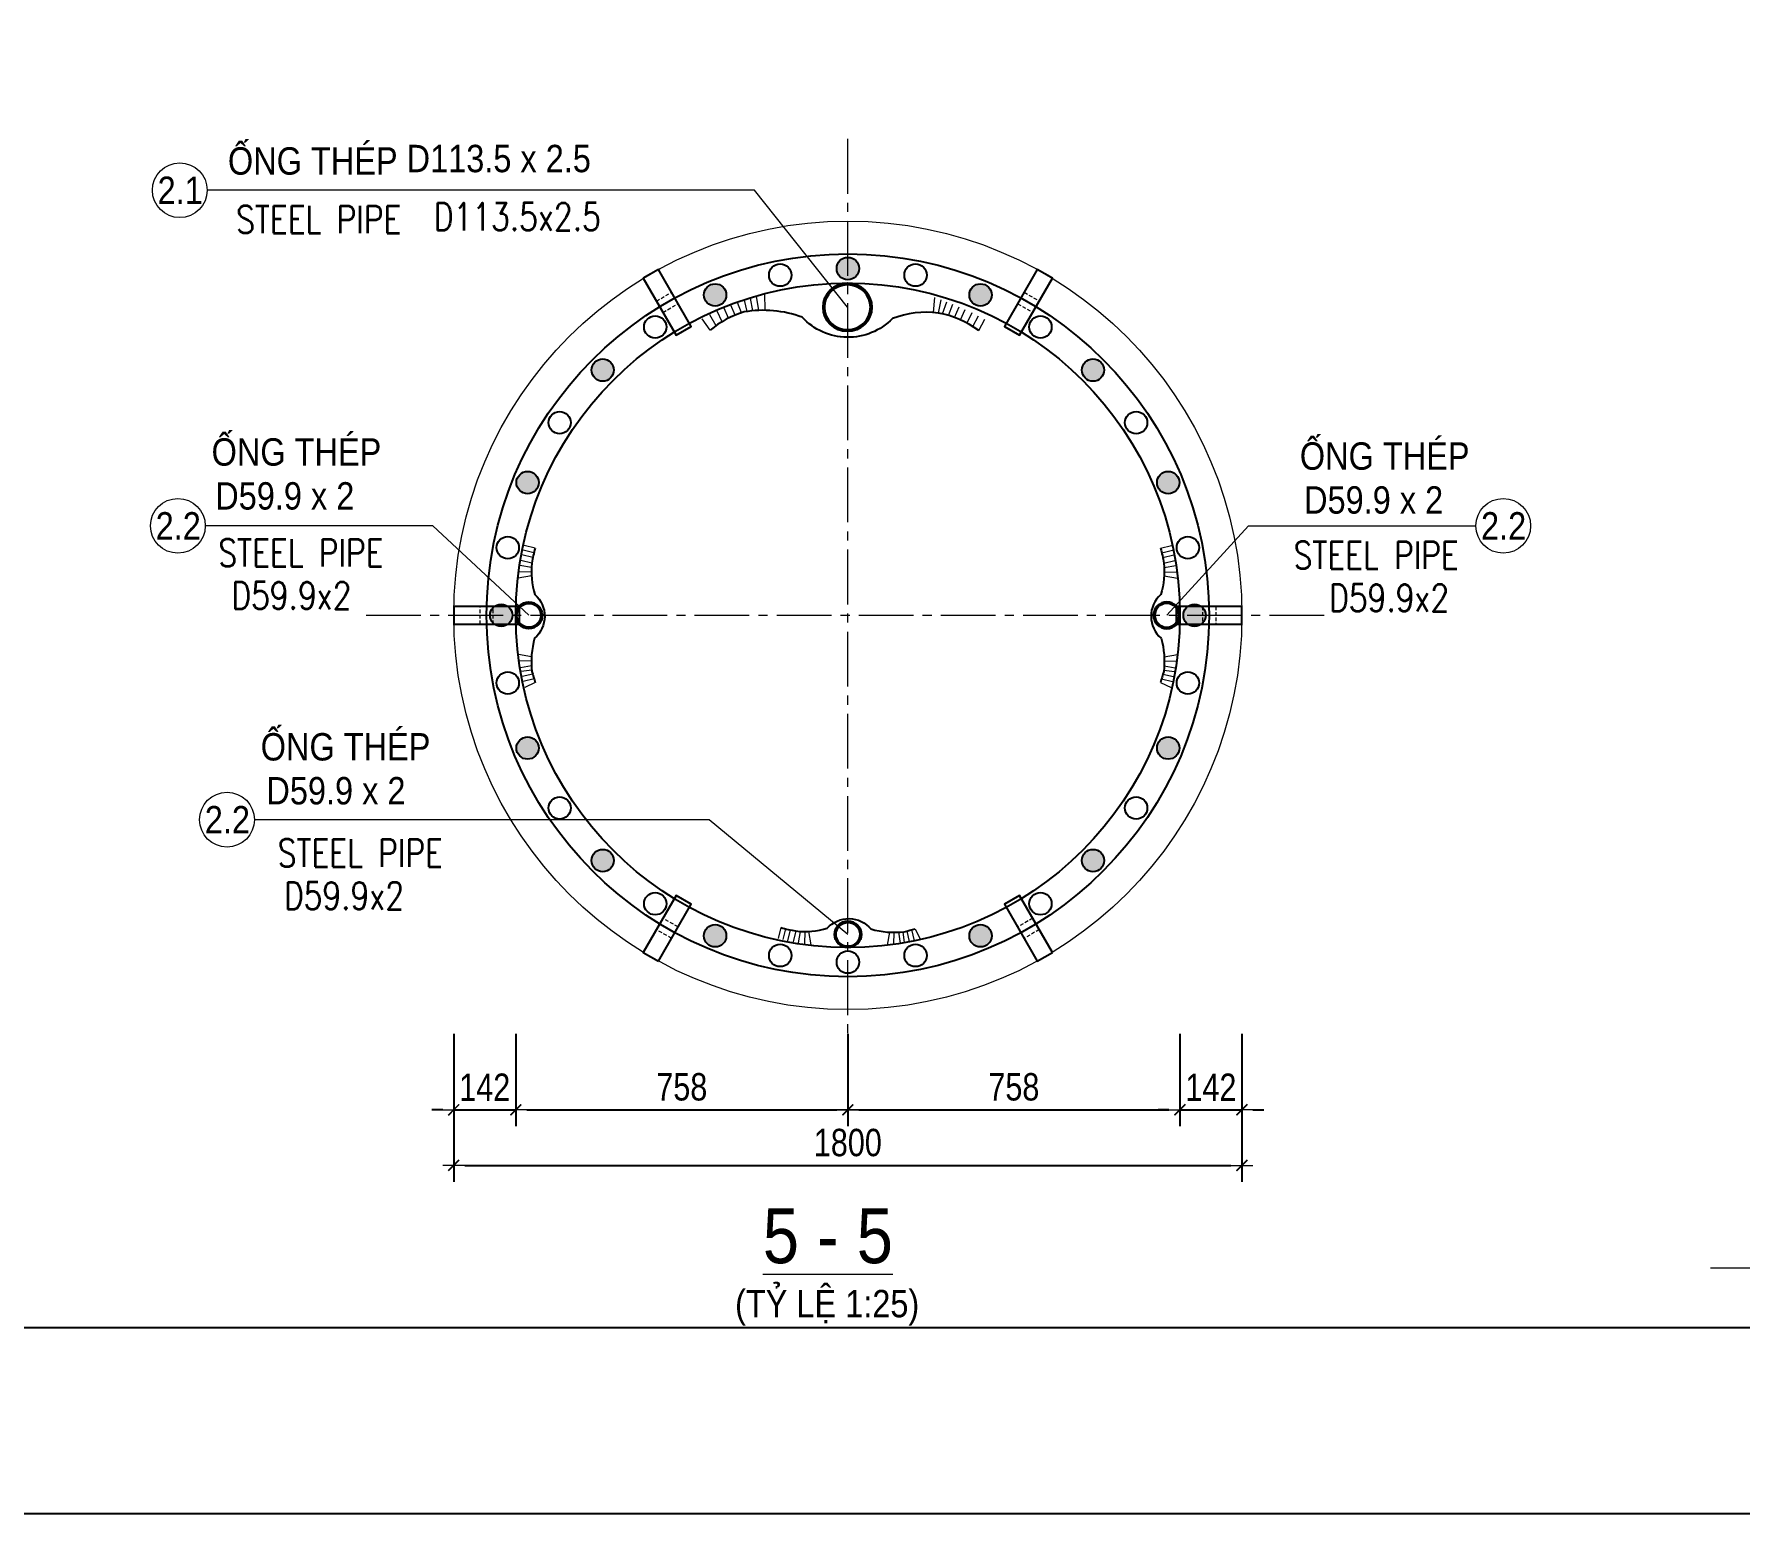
# Model space of a CAD drawing. Header units: millimetres. Extents: x -2123450 to -961021, y -260876 to 649159.
# Drawn here: x -1329637 to -1306265, y 428539 to 448807 of the extents above; entities that cross this region are included whole.
import ezdxf
from ezdxf.enums import TextEntityAlignment as Align

# ---------------------------------------------------------------- set-up
doc = ezdxf.new("R2010")
doc.units = ezdxf.units.MM
doc.header["$LTSCALE"] = 1000
doc.header["$MEASUREMENT"] = 0
doc.header["$PDMODE"] = 66
doc.linetypes.add('CENTER2', pattern=[1.125, 0.75, -0.125, 0.125, -0.125])
doc.linetypes.add('HIDDEN', pattern=[0.375, 0.25, -0.125])
doc.layers.get('0').update_dxf_attribs({"linetype": 'CONTINUOUS'})
doc.layers.get('DEFPOINTS').update_dxf_attribs({"linetype": 'CONTINUOUS'})
for name, color, linetype in [('03BORER', 3, 'CONTINUOUS'), ('05STEEL', 4, 'CONTINUOUS'), ('TEXT', 7, 'CONTINUOUS')]:
    doc.layers.add(name, color=color, linetype=linetype)
for name, color, linetype, lineweight in [('NDC_S_AXIS', 5, 'CENTER2', 15), ('NDC_S_CONTINUOUS', 3, 'CONTINUOUS', 20), ('NDC_S_DIM', 1, 'CONTINUOUS', 9), ('NDC_S_FOUNDATION NAME', 7, 'CONTINUOUS', 20), ('NDC_S_HATCH MATERIAL', 8, 'CONTINUOUS', 13), ('NDC_S_LEADER', 1, 'CONTINUOUS', 9), ('NDC_S_REBAR', 4, 'CONTINUOUS', 35), ('NDC_S_REBAR NO.', 7, 'CONTINUOUS', 20), ('NDC_S_REBAR NO. BOX', 1, 'CONTINUOUS', 9), ('NDC_S_REBAR SECTION', 6, 'CONTINUOUS', 25), ('NDC_S_STIRRUP', 2, 'CONTINUOUS', 25), ('NDC_S_VN TITLE', 6, 'CONTINUOUS', 9)]:
    doc.layers.add(name, color=color, linetype=linetype, lineweight=lineweight)
doc.styles.add('NDC_ARIAL', font='arial.ttf', dxfattribs={"width": 0.8})
doc.styles.get("Standard").update_dxf_attribs({"font": 'romans.shx', "bigfont": 'vns.shx'})
doc.dimstyles.new('NDC_1-150(25)', dxfattribs={"dimscale": 150, "dimtxt": 2.5, "dimasz": 1, "dimexe": 1.5, "dimexo": 0, "dimgap": 0.8, "dimtad": 1, "dimdec": 0, "dimlfac": 0.166667, "dimdsep": 46, "dimtxsty": 'NDC_ARIAL', "dimblk": 'DIMMARK', "dimcen": 49999.938995, "dimdle": 1.5, "dimclrd": 1, "dimclre": 1, "dimclrt": 3, "dimadec": 0, "dimazin": 0, "dimtfac": 1, "dimtdec": 0, "dimtix": 1, "dimtmove": 2, "dimatfit": 3, "dimfxl": 1, "dimarcsym": 0})

# ---------------------------------------------------------------- blocks, each defined once
blk = doc.blocks.new('*U156')
at = {"layer": 'NDC_S_CONTINUOUS'}
blk.add_circle((0, 0), 5400, dxfattribs=at)
at = {"layer": 'NDC_S_STIRRUP'}
blk.add_circle((0, 0), 4950, dxfattribs=at)
blk.add_circle((0, 0), 4950, dxfattribs=at)
blk = doc.blocks.new('DIMMARK')
at = {"layer": 'NDC_S_DIM', "color": 1}
blk.add_line((-1.5, 0), (1, 0), dxfattribs=at)
at = {"layer": 'NDC_S_DIM', "color": 2, "const_width": 0.15}
blk.add_lwpolyline([(-0.5, -0.5), (0.5, 0.5)], dxfattribs=at)
blk = doc.blocks.new('*D1991')
at = {"layer": 'DEFPOINTS', "color": 0, "transparency": 16777216}
for p in [(-1323888, 435116), (-1323038, 435116), (-1323038, 434074)]:
    blk.add_point(p, dxfattribs=at)
at = {"layer": 'NDC_S_DIM', "color": 1, "lineweight": -2, "transparency": 16777216}
for p, q in [((-1323888, 435116), (-1323888, 433849)), ((-1323038, 435116), (-1323038, 433849)), ((-1324038, 434074), (-1324188, 434074)), ((-1323888, 434074), (-1323038, 434074)), ((-1322888, 434074), (-1322738, 434074))]:
    blk.add_line(p, q, dxfattribs=at)
at = {"layer": 'NDC_S_DIM', "color": 1, "lineweight": -2, "transparency": 16777216, "xscale": 150, "yscale": 150, "zscale": 150}
blk.add_blockref('DIMMARK', (-1323888, 434074), dxfattribs=at)
at = {"layer": 'NDC_S_DIM', "color": 1, "lineweight": -2, "transparency": 16777216, "xscale": 150, "yscale": 150, "zscale": 150, "rotation": 180}
blk.add_blockref('DIMMARK', (-1323038, 434074), dxfattribs=at)
at = {"layer": 'NDC_S_DIM', "color": 3, "transparency": 16777216, "insert": (-1323463, 434383), "char_height": 375, "attachment_point": 5, "style": 'NDC_ARIAL'}
blk.add_mtext('142', dxfattribs=at)
blk = doc.blocks.new('*D1992')
at = {"layer": 'DEFPOINTS', "color": 0, "transparency": 16777216}
for p in [(-1323038, 435116), (-1318488, 435116), (-1318488, 434074)]:
    blk.add_point(p, dxfattribs=at)
at = {"layer": 'NDC_S_DIM', "color": 1, "lineweight": -2, "transparency": 16777216}
for p, q in [((-1323038, 435116), (-1323038, 433849)), ((-1318488, 435116), (-1318488, 433849)), ((-1322888, 434074), (-1318638, 434074))]:
    blk.add_line(p, q, dxfattribs=at)
at = {"layer": 'NDC_S_DIM', "color": 1, "lineweight": -2, "transparency": 16777216, "xscale": 150, "yscale": 150, "zscale": 150, "rotation": 180}
blk.add_blockref('DIMMARK', (-1323038, 434074), dxfattribs=at)
at = {"layer": 'NDC_S_DIM', "color": 1, "lineweight": -2, "transparency": 16777216, "xscale": 150, "yscale": 150, "zscale": 150}
blk.add_blockref('DIMMARK', (-1318488, 434074), dxfattribs=at)
at = {"layer": 'NDC_S_DIM', "color": 3, "transparency": 16777216, "insert": (-1320763, 434386), "char_height": 375, "attachment_point": 5, "style": 'NDC_ARIAL'}
blk.add_mtext('758', dxfattribs=at)
blk = doc.blocks.new('*D1993')
at = {"layer": 'DEFPOINTS', "color": 0, "transparency": 16777216}
for p in [(-1318488, 435116), (-1313938, 435116), (-1313938, 434074)]:
    blk.add_point(p, dxfattribs=at)
at = {"layer": 'NDC_S_DIM', "color": 1, "lineweight": -2, "transparency": 16777216}
for p, q in [((-1318488, 435116), (-1318488, 433849)), ((-1313938, 435116), (-1313938, 433849)), ((-1318338, 434074), (-1314088, 434074))]:
    blk.add_line(p, q, dxfattribs=at)
at = {"layer": 'NDC_S_DIM', "color": 1, "lineweight": -2, "transparency": 16777216, "xscale": 150, "yscale": 150, "zscale": 150, "rotation": 180}
blk.add_blockref('DIMMARK', (-1318488, 434074), dxfattribs=at)
at = {"layer": 'NDC_S_DIM', "color": 1, "lineweight": -2, "transparency": 16777216, "xscale": 150, "yscale": 150, "zscale": 150}
blk.add_blockref('DIMMARK', (-1313938, 434074), dxfattribs=at)
at = {"layer": 'NDC_S_DIM', "color": 3, "transparency": 16777216, "insert": (-1316213, 434386), "char_height": 375, "attachment_point": 5, "style": 'NDC_ARIAL'}
blk.add_mtext('758', dxfattribs=at)
blk = doc.blocks.new('*D1994')
at = {"layer": 'DEFPOINTS', "color": 0, "transparency": 16777216}
for p in [(-1313938, 435116), (-1313088, 435116), (-1313088, 434074)]:
    blk.add_point(p, dxfattribs=at)
at = {"layer": 'NDC_S_DIM', "color": 1, "lineweight": -2, "transparency": 16777216}
for p, q in [((-1313938, 435116), (-1313938, 433849)), ((-1313088, 435116), (-1313088, 433849)), ((-1314088, 434074), (-1314238, 434074)), ((-1313938, 434074), (-1313088, 434074)), ((-1312938, 434074), (-1312788, 434074))]:
    blk.add_line(p, q, dxfattribs=at)
at = {"layer": 'NDC_S_DIM', "color": 1, "lineweight": -2, "transparency": 16777216, "xscale": 150, "yscale": 150, "zscale": 150}
blk.add_blockref('DIMMARK', (-1313938, 434074), dxfattribs=at)
at = {"layer": 'NDC_S_DIM', "color": 1, "lineweight": -2, "transparency": 16777216, "xscale": 150, "yscale": 150, "zscale": 150, "rotation": 180}
blk.add_blockref('DIMMARK', (-1313088, 434074), dxfattribs=at)
at = {"layer": 'NDC_S_DIM', "color": 3, "transparency": 16777216, "insert": (-1313513, 434383), "char_height": 375, "attachment_point": 5, "style": 'NDC_ARIAL'}
blk.add_mtext('142', dxfattribs=at)
blk = doc.blocks.new('*D1995')
at = {"layer": 'DEFPOINTS', "color": 0, "transparency": 16777216}
for p in [(-1323888, 435116), (-1313088, 435116), (-1313088, 433312)]:
    blk.add_point(p, dxfattribs=at)
at = {"layer": 'NDC_S_DIM', "color": 1, "lineweight": -2, "transparency": 16777216}
for p, q in [((-1323888, 435116), (-1323888, 433087)), ((-1313088, 435116), (-1313088, 433087)), ((-1323738, 433312), (-1313238, 433312))]:
    blk.add_line(p, q, dxfattribs=at)
at = {"layer": 'NDC_S_DIM', "color": 1, "lineweight": -2, "transparency": 16777216, "xscale": 150, "yscale": 150, "zscale": 150, "rotation": 180}
blk.add_blockref('DIMMARK', (-1323888, 433312), dxfattribs=at)
at = {"layer": 'NDC_S_DIM', "color": 1, "lineweight": -2, "transparency": 16777216, "xscale": 150, "yscale": 150, "zscale": 150}
blk.add_blockref('DIMMARK', (-1313088, 433312), dxfattribs=at)
at = {"layer": 'NDC_S_DIM', "color": 3, "transparency": 16777216, "insert": (-1318488, 433623), "char_height": 375, "attachment_point": 5, "style": 'NDC_ARIAL'}
blk.add_mtext('1800', dxfattribs=at)
blk = doc.blocks.new('ưeqwewe')
at = {"layer": '05STEEL', "color": 4}
blk.add_lwpolyline([(-1487886, 328815, 0.123663), (-1487656, 329371, 0.128024), (-1487741, 330000, -0.427682), (-1487741, 331236, 0.132008), (-1487681, 332031, 0.107548), (-1487939, 332493, 0.020618)], format="xyb", dxfattribs=at)
at = {"layer": 'NDC_S_HATCH MATERIAL'}
for p, q in [((-1487939, 332493), (-1487786, 332607)), ((-1487876, 332415), (-1487730, 332504)), ((-1487819, 332333), (-1487678, 332403)), ((-1487769, 332246), (-1487633, 332308)), ((-1487726, 332154), (-1487593, 332217)), ((-1487693, 332068), (-1487554, 332124)), ((-1487674, 331991), (-1487518, 332029)), ((-1487664, 331916), (-1487489, 331949)), ((-1487657, 331833), (-1487462, 331869)), ((-1487654, 331745), (-1487426, 331751)), ((-1487665, 329316), (-1487499, 329257)), ((-1487656, 329371), (-1487472, 329337)), ((-1487650, 329436), (-1487444, 329424)), ((-1487710, 329148), (-1487564, 329088)), ((-1487685, 329232), (-1487531, 329173)), ((-1487831, 328896), (-1487683, 328823)), ((-1487784, 328977), (-1487641, 328910)), ((-1487741, 329068), (-1487599, 329006)), ((-1487886, 328815), (-1487729, 328733))]:
    blk.add_line(p, q, dxfattribs=at)
at = {"layer": 'NDC_S_REBAR'}
for radius in [330, 315]:
    blk.add_circle((-1487594, 330618), radius, dxfattribs=at)
blk = doc.blocks.new('HAN DAI')
at = {"layer": '05STEEL', "color": 4}
blk.add_lwpolyline([(-307567, 288279, 0.02201), (-307612, 288076, 0.102878), (-307569, 287644, -0.455013), (-307575, 287047, 0.096416), (-307610, 286589, -0.01258), (-307567, 286440, 0.020618)], format="xyb", dxfattribs=at)
at = {"layer": 'NDC_S_HATCH MATERIAL'}
for p, q in [((-307597, 288152), (-307747, 288189)), ((-307583, 288217), (-307732, 288254)), ((-307567, 288279), (-307718, 288316)), ((-307618, 287953), (-307788, 287955)), ((-307617, 288015), (-307775, 288042)), ((-307612, 288073), (-307762, 288110)), ((-307616, 287903), (-307800, 287868)), ((-307616, 286791), (-307797, 286822)), ((-307618, 286730), (-307784, 286735)), ((-307616, 286670), (-307768, 286643)), ((-307612, 286608), (-307759, 286591)), ((-307598, 286552), (-307745, 286521)), ((-307579, 286488), (-307730, 286453)), ((-307567, 286440), (-307710, 286372))]:
    blk.add_line(p, q, dxfattribs=at)
blk = doc.blocks.new('qưeqeqew')
at = {"layer": 'NDC_S_REBAR'}
for radius in [180, 168]:
    blk.add_circle((180, 0), radius, dxfattribs=at)
at = {"layer": 'NDC_S_DIM'}
blk.add_blockref('HAN DAI', (307832, -287360), dxfattribs=at)
blk = doc.blocks.new('*U155')
at = {"layer": 'NDC_S_CONTINUOUS'}
blk.add_circle((0, 0), 5400, dxfattribs=at)
at = {"layer": 'NDC_S_STIRRUP'}
for radius in [4950, 4550]:
    blk.add_circle((0, 0), radius, dxfattribs=at)
blk = doc.blocks.new('MC7')
at = {"layer": '03BORER'}
blk.add_lwpolyline([(-277807, 378710), (-275557, 378710), (-275557, 379310), (-277807, 379310)], close=True, dxfattribs=at)
at = {"layer": 'NDC_S_HATCH MATERIAL', "linetype": 'HIDDEN', "ltscale": 0.5}
for p, q in [((-276907, 378710), (-276907, 379310)), ((-276457, 378710), (-276457, 379310))]:
    blk.add_line(p, q, dxfattribs=at)
blk = doc.blocks.new('*U207')
at = {"layer": 'NDC_S_DIM', "xscale": 0.4, "yscale": 0.4, "zscale": 0.4}
blk.add_blockref('MC7', (110673, -151604), dxfattribs=at)
blk = doc.blocks.new('*U1923')
at = {"color": 0, "linetype": 'ByBlock', "lineweight": -2, "transparency": 16777216}
blk.add_blockref('*U207', (0, 0), dxfattribs=at)
blk = doc.blocks.new('*U1924')
at = {"layer": '03BORER', "color": 0, "linetype": 'ByBlock', "lineweight": -2, "transparency": 16777216}
for p, rotation in [((-1445695, 356744), 299.9999999999999), ((-1440745, 356744), 239.9999999999999), ((-1438270, 352458), 180), ((-1445695, 348171), 59.99999999999999), ((-1440745, 348171), 120)]:
    blk.add_blockref('*U1923', p, dxfattribs=dict(at, rotation=rotation))
blk.add_blockref('*U1923', (-1448170, 352458), dxfattribs=at)
blk = doc.blocks.new('21231')
at = {"layer": 'NDC_S_REBAR SECTION'}
h = blk.add_hatch(color=256, dxfattribs=at)
h.dxf.hatch_style = 1
edge = h.paths.add_edge_path()
edge.add_arc((-522, -406), 153, 0, 360)
blk.add_circle((-522, -406), 153, dxfattribs=at)
blk = doc.blocks.new('*U209')
at = {"color": 1}
blk.add_blockref('21231', (522, 406), dxfattribs=at)
blk = doc.blocks.new('*U1925')
at = {"color": 0, "linetype": 'ByBlock', "lineweight": -2, "transparency": 16777216, "rotation": 180}
blk.add_blockref('*U209', (0, 0), dxfattribs=at)
blk = doc.blocks.new('*U1926')
at = {"layer": '03BORER', "color": 0, "linetype": 'ByBlock', "lineweight": -2, "transparency": 16777216}
blk.add_blockref('*U1925', (-1443220, 376956), dxfattribs=at)
for p, rotation in [((-1445038, 376594), 22.5), ((-1441402, 376594), 337.4999999999999), ((-1446579, 375565), 45.00000000000001), ((-1439861, 375565), 315), ((-1447608, 374024), 67.5), ((-1438831, 374024), 292.4999999999999), ((-1447970, 372206), 90), ((-1438470, 372206), 270), ((-1447608, 370388), 112.5), ((-1438831, 370388), 247.5), ((-1446579, 368847), 135), ((-1439861, 368847), 225), ((-1445038, 367817), 157.5), ((-1441402, 367817), 202.4999999999999), ((-1443220, 367456), 180)]:
    blk.add_blockref('*U1925', p, dxfattribs=dict(at, rotation=rotation))
blk = doc.blocks.new('*U210')
at = {"layer": 'NDC_S_REBAR SECTION'}
blk.add_circle((0, 0), 153, dxfattribs=at)
blk = doc.blocks.new('*U1913')
at = {"color": 0, "linetype": 'ByBlock', "lineweight": -2, "transparency": 16777216, "rotation": 89.9999999999999}
blk.add_blockref('*U210', (0, 0), dxfattribs=at)
blk = doc.blocks.new('*U1914')
at = {"layer": '03BORER', "color": 0, "linetype": 'ByBlock', "lineweight": -2, "transparency": 16777216}
for p, rotation in [((-1444147, 376865), 11.25000000000001), ((-1442293, 376865), 348.75), ((-1445038, 376594), 22.5), ((-1441402, 376594), 337.4999999999999), ((-1445859, 376155), 33.75), ((-1440581, 376155), 326.25), ((-1446579, 375565), 45.00000000000001), ((-1439861, 375565), 315), ((-1447169, 374845), 56.25000000000001), ((-1439270, 374845), 303.75), ((-1447608, 374024), 67.5), ((-1438831, 374024), 292.4999999999999), ((-1447879, 373133), 78.74999999999999), ((-1438561, 373133), 281.25), ((-1447970, 372206), 90), ((-1438470, 372206), 270), ((-1447879, 371279), 101.25), ((-1438561, 371279), 258.75), ((-1447608, 370388), 112.5), ((-1438831, 370388), 247.5), ((-1447169, 369567), 123.75), ((-1439270, 369567), 236.2499999999999), ((-1446579, 368847), 135), ((-1439861, 368847), 225), ((-1445859, 368256), 146.25), ((-1440581, 368256), 213.75), ((-1445038, 367817), 157.5), ((-1441402, 367817), 202.4999999999999), ((-1444147, 367547), 168.75), ((-1442293, 367547), 191.25), ((-1443220, 367456), 180)]:
    blk.add_blockref('*U1913', p, dxfattribs=dict(at, rotation=rotation))
blk.add_blockref('*U1913', (-1443220, 376956), dxfattribs=at)

msp = doc.modelspace()

# ---------------------------------------------------------------- linework, layer by layer
at = {"layer": 'DEFPOINTS'}
for points in [[(-1382997.23, 517639.38), (-1256847.23, 517639.38), (-1256847.23, 428539.38), (-1382997.23, 428539.38)], [(-1269447.23, 431089.38), (-1377030.69, 431089.38), (-1377030.69, 515089.38), (-1269447.23, 515089.38)]]:
    msp.add_lwpolyline(points, close=True, dxfattribs=at)
at = {"layer": 'NDC_S_AXIS'}
for p, q in [((-1318487.6, 434246.41), (-1318487.6, 447446.41)), ((-1325087.6, 440846.41), (-1311887.6, 440846.41))]:
    msp.add_line(p, q, dxfattribs=at)
at = {"layer": 'NDC_S_CONTINUOUS'}
msp.add_line((-1306668.25, 431911.17), (-1270500.01, 431911.17), dxfattribs=at)
at = {"layer": 'NDC_S_LEADER'}
for points in [[(-1318492.78, 445066.45), (-1319764.99, 446668.47), (-1327266.09, 446668.47)], [(-1322857.6, 440846.41), (-1324175.76, 442072.02), (-1327292.49, 442072.02)], [(-1314117.6, 440846.41), (-1312999.44, 442072.02), (-1309882.71, 442072.02)], [(-1318485.96, 436476.4), (-1320387.6, 438047.53), (-1326619.38, 438047.53)]]:
    msp.add_lwpolyline(points, dxfattribs=at)
at = {"layer": 'NDC_S_REBAR NO. BOX'}
for centre in [(-1327641.09, 446668.47), (-1327667.49, 442072.02), (-1309507.71, 442072.02), (-1326994.38, 438047.53)]:
    msp.add_circle(centre, 375, dxfattribs=at)

# ---------------------------------------------------------------- block references
at = {"color": 1}
for name, p in [('*U156', (-1318487.6, 440846.41)), ('*U155', (-1318487.6, 440846.41)), ('qưeqeqew', (-1323037.6, 440846.41))]:
    msp.add_blockref(name, p, dxfattribs=at)
for name, p, rotation in [('ưeqwewe', (-964570.2, 1927288.67), 89.10079871385915), ('qưeqeqew', (-1318487.6, 436296.41), 89.48022287332812)]:
    msp.add_blockref(name, p, dxfattribs=dict(at, rotation=rotation))
at = {"color": 1, "xscale": -1}
msp.add_blockref('qưeqeqew', (-1313937.6, 440846.41), dxfattribs=at)
at = {"layer": '03BORER'}
for name, p in [('*U1926', (124732.29, 68640.54)), ('*U1914', (124732.29, 68640.54)), ('*U1924', (124732.29, 88388.81))]:
    msp.add_blockref(name, p, dxfattribs=at)

# ---------------------------------------------------------------- texts
at = {"layer": 'NDC_S_FOUNDATION NAME', "style": 'NDC_ARIAL', "width": 0.85}
for s, p in [('ỐNG THÉP', (-1325819.22, 447123.91)), ('D113.5 x 2.5', (-1323270.99, 447103.23)), ('ỐNG THÉP', (-1326043.08, 443137.79)), ('ỐNG THÉP', (-1311132.11, 443082.02)), ('D59.9 x 2', (-1326202.87, 442482.49)), ('D59.9 x 2', (-1311283.62, 442426.71)), ('ỐNG THÉP', (-1325369.98, 439099.76)), ('D59.9 x 2', (-1325501.78, 438444.46))]:
    msp.add_text(s, height=375, dxfattribs=at).set_placement(p, align=Align.MIDDLE)
at = {"layer": 'NDC_S_REBAR NO.', "style": 'NDC_ARIAL', "width": 0.85}
for s, p in [('2.1', (-1327635.87, 446668.47)), ('2.2', (-1327662.27, 442072.02)), ('2.2', (-1309502.49, 442072.02)), ('2.2', (-1326989.16, 438047.53))]:
    msp.add_text(s, height=375, dxfattribs=at).set_placement(p, align=Align.MIDDLE_CENTER)
at = {"layer": 'NDC_S_VN TITLE', "style": 'NDC_ARIAL', "width": 0.85}
for s, height, p in [('%%U5 - 5', 750, (-1318761.49, 432342.14)), ('(TỶ LỆ 1:25)', 375, (-1318771.2, 431419.66))]:
    msp.add_text(s, height=height, dxfattribs=at).set_placement(p, align=Align.MIDDLE)
at = {"layer": 'TEXT', "color": 3, "linetype": 'Continuous', "ltscale": 0.8, "width": 0.8}
for s, p in [('STEEL PIPE', (-1325737.99, 446267.6)), ('D113.5x2.5', (-1323017.1, 446306.63)), ('STEEL PIPE', (-1325982.5, 441702.25)), ('STEEL PIPE', (-1311249.79, 441669.64)), ('D59.9x2', (-1326111.81, 441117.55)), ('D59.9x2', (-1311071.12, 441084.93)), ('STEEL PIPE', (-1325169.29, 437590.79)), ('D59.9x2', (-1325391.64, 437006.08))]:
    msp.add_text(s, height=375, dxfattribs=at).set_placement(p, align=Align.MIDDLE_CENTER)

# ---------------------------------------------------------------- dimensions: what is measured, and where the dimension line sits
at = {"layer": 'NDC_S_DIM'}
for base, p1, p2, picture, middle in [((-1323037.6, 434074.26), (-1323887.6, 435116.23), (-1323037.6, 435116.23), '*D1991', (-1323462.6, 434382.52)), ((-1313087.6, 433311.92), (-1323887.6, 435116.23), (-1313087.6, 435116.23), '*D1995', (-1318487.6, 433623.38)), ((-1318487.6, 434074.26), (-1323037.6, 435116.23), (-1318487.6, 435116.23), '*D1992', (-1320762.6, 434385.72)), ((-1313937.6, 434074.26), (-1318487.6, 435116.23), (-1313937.6, 435116.23), '*D1993', (-1316212.6, 434385.72)), ((-1313087.6, 434074.26), (-1313937.6, 435116.23), (-1313087.6, 435116.23), '*D1994', (-1313512.6, 434382.52))]:
    dim = msp.add_linear_dim(base=base, p1=p1, p2=p2, dimstyle='NDC_1-150(25)', dxfattribs=at)
    dim.commit()
    dim.dimension.update_dxf_attribs({"geometry": picture, "text_midpoint": middle})

doc.saveas('drawing.dxf')
